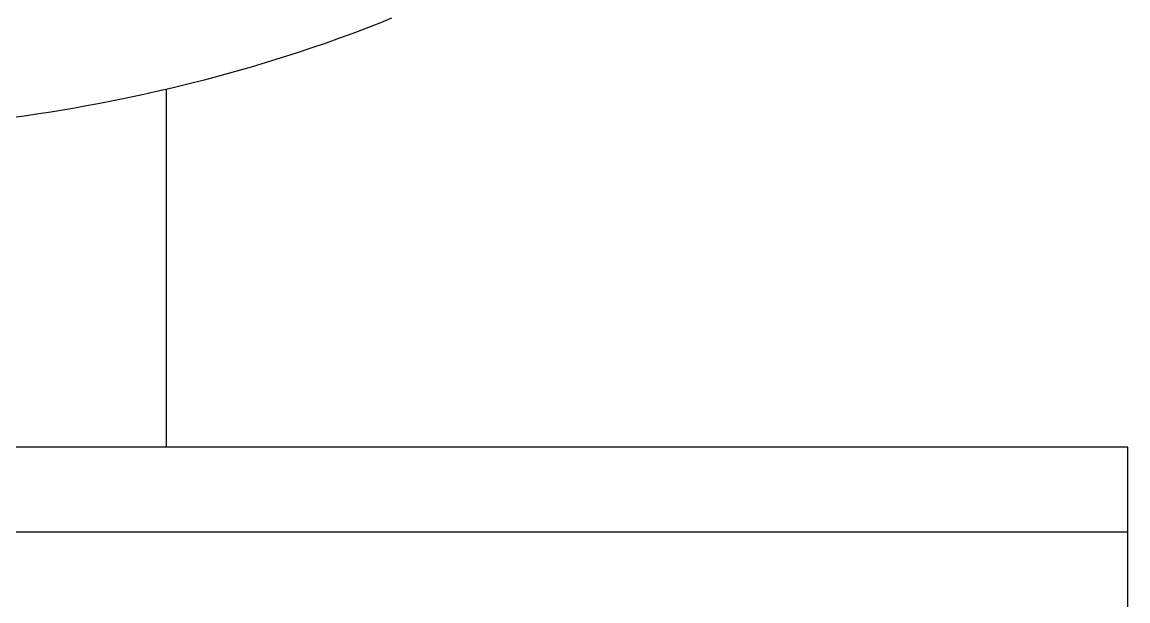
# Model space of a CAD drawing. Extents: x -13345 to 10098, y -1643 to 9113.
# Drawn here: x -8295.98 to -8287.83, y 113.27 to 117.53 of the extents above; entities that cross this region are included whole.
import ezdxf

# ---------------------------------------------------------------- set-up
doc = ezdxf.new("R2010")
doc.units = 0
doc.header["$LTSCALE"] = 192
doc.header["$MEASUREMENT"] = 0
doc.layers.get('0').update_dxf_attribs({"linetype": 'CONTINUOUS'})
doc.layers.add('UTILITIES-PLUMB', color=2, linetype='CONTINUOUS')

# ---------------------------------------------------------------- blocks, each defined once
blk = doc.blocks.new('DrinkingFountain')
for p, q in [((-19.25, 0), (19.25, 0)), ((-19.25, 0), (-19.25, -0.625)), ((-19.25, -0.625), (19.25, -0.625)), ((-12.1599, -3.2628), (-12.1599, -0.625))]:
    blk.add_line(p, q)
blk.add_lwpolyline([(-13.8213, -3.7875), (-13.7271, -3.7496), (-13.6316, -3.7123), (-13.5348, -3.6756), (-13.4859, -3.6575), (-13.4367, -3.6395), (-13.3317, -3.6022), (-13.2253, -3.5655), (-13.1174, -3.5297), (-13.0082, -3.4946), (-12.8974, -3.4603), (-12.7852, -3.4268), (-12.6714, -3.3941), (-12.556, -3.3623), (-12.439, -3.3313), (-12.3204, -3.3012), (-12.2001, -3.2721), (-12.0781, -3.2438), (-11.9959, -3.2255), (-11.9128, -3.2077), (-11.829, -3.1903), (-11.7444, -3.1734), (-11.6591, -3.1569), (-11.5729, -3.141), (-11.486, -3.1255), (-11.3983, -3.1105), (-11.3098, -3.0961), (-11.2206, -3.0822), (-11.1305, -3.0688), (-11.0397, -3.056)])

msp = doc.modelspace()

# ---------------------------------------------------------------- linework, layer by layer
at = {"layer": 'UTILITIES-PLUMB'}
msp.add_lwpolyline([(-8326.329, 113.7759), (-8326.329, 101.7759), (-8287.829, 101.7759), (-8287.829, 113.7759)], dxfattribs=at)

# ---------------------------------------------------------------- block references
at = {"layer": 'UTILITIES-PLUMB', "rotation": 180}
msp.add_blockref('DrinkingFountain', (-8307.079, 113.7759), dxfattribs=at)

doc.saveas('drawing.dxf')
